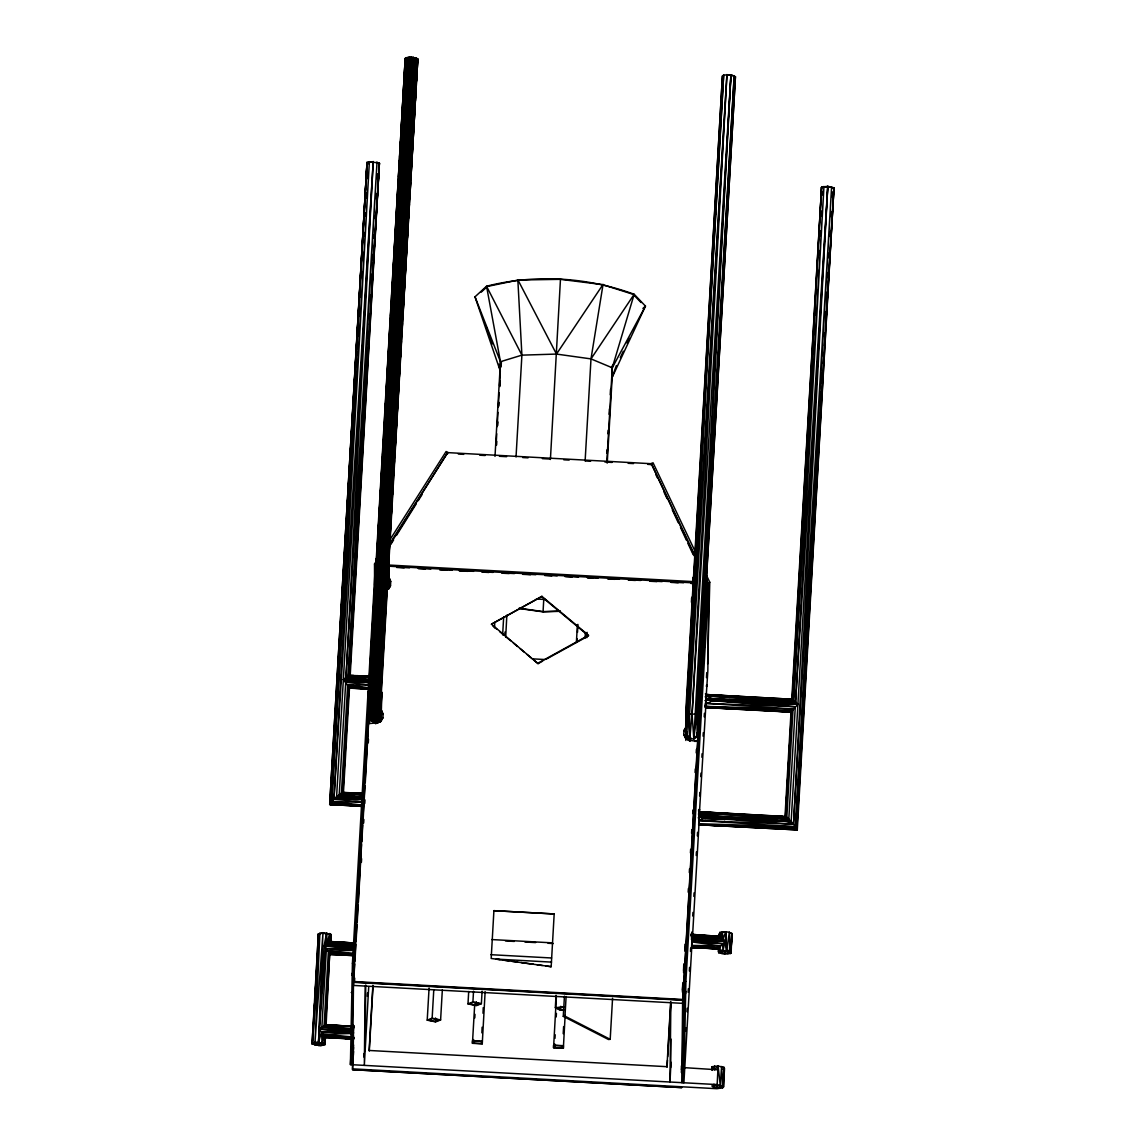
<?xml version="1.0" encoding="UTF-8"?>
<svg xmlns="http://www.w3.org/2000/svg" width="1146" height="1146" viewBox="0 0 1146 1146"><rect width="100%" height="100%" fill="white"/><g stroke="black" fill="none" stroke-linecap="round" stroke-linejoin="round"><path stroke-width="1.5" d="M368.64 698.057L368.683 691.153L368.267 715.004L368.482 692.041L369.771 689.563M381.503 692.743L381.246 715.921L381.131 690.966L381.274 713.915C382.936 724.601 365.431 723.527 368.339 713.084L369.256 718.972L372.378 721.421L376.404 721.651L379.784 719.545L381.246 715.921L381.503 692.743L380.93 717.539L381.432 691.855L380.93 717.539L380.873 694.462L417.803 58.947C414.508 57.243 406.988 55.81 405.226 59.148M387.821 579.933L387.821 586.666L386.718 587.912M388.752 565.293L388.866 583.586L387.821 586.666L389.067 559.506M353.484 1032.274L353.412 1033.534M388.58 565.322L388.179 580.392L389.439 584.56L386.574 588.872L389.439 584.56L388.15 580.32L388.208 564.763M387.42 587.196L388.866 583.586L388.924 561.955L388.551 585.191L388.48 563.431L387.821 564.777M693.889 582.139L693.559 590.749L693.531 576.982L693.387 590.219M730.69 943.316L730.632 953.443L724.716 954.117L718.8 952.799L718.943 947.771L725.289 941.238L725.833 931.798L729.357 932.257L732.251 934.09L730.632 953.443L732.251 934.09M375.974 574.905L376.303 558.818L376.06 575.564L376.175 561.268M693.445 590.806L693.531 576.982L693.373 591.522M362.079 806.412L329.704 804.435L333.959 799.206L348.284 798.476C345.218 796.914 350.576 795.353 349.286 798.518M368.554 713.6L368.353 716.852L368.482 692.041L368.238 714.388M367.995 714.66L368.167 707.497L368.238 713.772M381.117 714.287L381.432 691.855L380.93 717.539C381.604 710.635 380.902 716.88 381.174 714.889M387.849 579.819L388.866 583.586L389.038 562.944M693.402 591.035L693.531 576.982M319.662 934.592L321.639 933.102L329.948 934.262M347.353 798.418C348.398 792.545 358.755 800.094 363.182 796.069M348.284 799.12L347.567 798.49M348.685 799.063L349.286 798.246M356.134 680.91C355.461 677.759 352.266 682.715 355.16 679.535C359.558 683.217 349 674.149 345.977 677.458L343.356 679.592L349.473 687.929L343.442 792.588L353.985 793.562M354.057 680.81L354.401 679.85M353.541 1027.418L351.392 1064.677L350.418 1064.62L352.424 963.313L375.315 566.282L376.289 566.339M356.019 681.01L355.16 679.607M351.392 1064.677L353.398 963.371L368.482 701.653M352.524 1069.676L681.684 1087.597L352.524 1069.676L353.555 1051.312M353.297 1055.108L353.326 1052.014M353.541 1025.326L353.255 1050.309L353.57 1044.951M354.028 980.747L354.071 977.18M359.314 799.407L359.758 797.158L363.268 797.802M358.297 315.279L367.021 162.417L369.384 161.686L379.398 163.09L374.183 249.842M366.075 682.185L366.161 680.137L369.929 678.862M366.792 682.543L366.075 681.913M366.906 680.523L366.147 681.684L369.657 683.546M367.193 682.486L367.895 681.283L366.921 680.251M365.202 986.061L364.328 1065.379L368.726 986.677M368.382 723.627L377.994 722.811L381.059 720.705L382.893 717.525L381.059 721.221L375.501 723.742M365.015 1050.939L365.746 984.944M369.528 697.441L369.585 692.098M369.886 719.76L370.144 695.378L406.93 57.587L369.886 719.76L369.399 694.634L405.885 57.887L368.854 693.817L368.353 716.852M375.1 585.706L375.315 566.282M374.37 721.851L374.642 696.954L411.529 57.329L374.37 721.851L374.011 696.897L409.838 57.3L371.175 720.82L371.089 695.994L408.277 57.386L372.192 696.481L372.708 721.536L411.529 57.329M375.96 574.848L376.117 559.692M379.082 720.261L379.355 695.866L416.127 58.088L378.323 696.381L377.679 721.178L377.163 696.754L413.219 57.486L375.286 696.969L376.074 721.722L414.78 57.744L378.323 696.381L379.082 720.261L416.127 58.088M381.647 710.52L383.093 714.402L381.647 711.036M387.907 571.224L387.964 566.253L387.921 569.419M390.514 585.692L388.695 588.886L390.514 585.692L390.729 581.552L389.282 578.186L390.729 581.552M388.866 583.586L389.124 560.408M472.453 1043.318L472.481 1040.754L482.28 1041.284L482.251 1043.863L472.453 1043.318L474.716 1004.125M473.427 1043.118L473.456 1041.055L481.291 1041.485L481.263 1043.548L473.427 1043.118L473.642 1039.551M491.433 624.198L541.915 596.393L491.433 624.198L538.061 663.649L542.645 661.113M493.912 910.669L554.177 913.949L493.912 910.669L491.176 958.457L551.169 966.694L545.868 965.963M500.401 366.476L500.458 361.706L486.549 286.242C534.938 273.88 587.339 277.103 634.168 294.278L645.47 306.097L612.165 377.335L607.222 463.084M553.561 1047.745L553.59 1045.166L563.388 1045.696L563.359 1048.275L553.561 1047.745L556.354 997.392M554.549 1047.544L554.578 1045.481L562.414 1045.911L562.385 1047.96L554.549 1047.544L554.75 1043.977M585.133 460.735L590.992 358.899L634.168 294.278L612.265 367.794L612.165 377.335L616.39 365.545M670.868 1002.707L669.995 1082.025L670.983 1062.227M670.682 1067.585L670.997 1039.05M685.236 737.795C682.572 730.102 684.305 737.838 687.113 739.399M685.824 727.094L684.004 730.79L685.222 728.67M681.397 1069.376L681.44 1065.866M682.586 1070.278L682.615 1067.542L717.883 1069.805M784.996 816.64L791.027 711.967L797.917 704.346L792.23 699.275L706.165 694.533L705.478 706.48L791.542 712.182L705.463 707.54L707.841 670.969L708.787 584.446L707.813 584.388L684.921 981.42L682.916 1082.726L683.847 1066.754M686.955 712.941L686.998 709.374M708.787 584.446L685.895 981.477L683.904 1082.784L692.556 933.575L691.568 933.517M691.625 598.441L692.857 595.805M691.797 932.042L691.597 935.594L692.571 935.652L692.599 933.589M699.132 818L699.332 813.273L698.788 823.487L705.492 711.609L705.922 700.679L704.948 700.621M705.363 585.362L705.435 578.572L705.363 581.882M704.976 646.974L705.363 611.305L698.673 727.338M705.363 606.535L705.478 596.006M705.564 588.987L705.592 585.477M705.721 627.335L706.094 593.786M706.165 626.303L706.538 577.684L705.334 590.018M704.246 816.754L705.721 816.568L705.879 817.929M791.027 711.967L705.463 707.54L706.079 695.808L705.793 702.742M705.291 818.473L705.879 817.657M704.876 818.531L704.16 817.9M707.555 607.351L707.813 584.388M710.721 700.607L711.766 698.659L795.568 701.939L827.784 186.311L833.959 187.829L829.131 269.152M710.663 700.22L711.766 698.659L797.917 704.346L711.652 700.679L705.821 699.332L706.165 694.533L792.23 699.275L821.582 187.156L827.784 186.311L793.505 824.218L797.287 829.89L698.702 824.748L698.859 820.565L704.489 817.786L791.155 821.553L793.505 824.218L698.859 820.565L705.993 816.926L699.275 813.173L699.404 811.755L783.219 816.539L765.385 815.766M711.007 699.547C715.691 698.573 707.669 704.332 705.607 703.343L793.061 709.03L786.815 817.37L791.155 821.553L827.784 186.311M712.74 700.335L712.153 698.759L706.036 695.966L705.879 700.793M712.927 1067.9L714.918 1066.41M720.676 933.661L720.676 932.787M723.756 819.247L724.601 816.94L788.806 819.146L795.295 706.738L731.248 701.739L730.26 700.65L731.363 699.733L795.568 701.939L823.96 186.44L793.562 700.149L706.036 695.966L705.907 698.215M724.473 819.605L723.756 818.975M724.587 817.585L705.993 816.926L705.005 815.88L699.074 816.539L698.759 823.143L698.945 821.08M724.874 819.533L724.988 817.041L699.275 813.173L699.074 816.539L704.89 817.943L705.965 817.17L705.406 815.981M730.303 701.681L730.947 700.134L732.337 701.395M731.234 701.796L730.26 700.908L731.363 699.733L797.917 704.346L731.248 701.739L730.432 700.235L797.917 704.346L731.993 701.481C730.647 702.785 733.741 699.891 731.363 699.733M821.582 188.216L821.582 187.156L791.757 699.418L777.489 698.788M687.156 735.775L686.927 732.366L686.039 736.907L688.474 739.256L690.164 739.614L690.508 738.368L686.11 735.746L686.927 732.366L687.156 735.775L686.039 736.907L688.474 739.256M697.441 733.97L697.384 732.38L697.799 737.551L697.484 732.394M705.349 585.076L705.435 578.572L705.377 581.853M704.675 597.395L704.833 604.486L706.28 600.862L706.538 577.684L706.237 595.204L705.105 595.103M712.64 700.722L711.766 698.659L705.821 699.332L711.652 700.679L795.295 706.738L705.607 703.343M725.475 819.003L724.601 816.94L705.721 816.21M731.649 701.681L732.28 700.736M387.935 568.258L387.978 564.777M388.967 566.41L388.738 581.939L388.179 580.392M705.363 583.801L705.435 578.572L705.363 583.414M706.323 594.301L706.538 577.684L706.237 594.989L705.119 594.932M368.253 714.116L368.539 692.943L405.226 58.26L368.854 693.817L368.926 718.399L369.399 694.634L406.93 57.587M706.28 594.688L706.538 577.684M368.31 712.855L368.167 707.497L368.31 708.987M368.224 715.219L368.253 713.757M368.439 704.403L368.124 707.942M376.003 575.364L376.303 558.818M691.597 947.413L718.943 947.771L719.831 951.022L720.433 945.937L691.668 945.393L718.943 947.771L718.298 951.81L726.578 950.865L729.357 932.257L729.658 951.552L731.75 933.116L731.177 952.512L726.578 950.865L725.289 941.238L719.602 936.167L692.327 934.864L691.883 939.433L691.597 947.413L718.929 949.074L718.8 952.799L718.413 948.874L691.597 947.413L691.812 945.092M722.711 1082.712L722.61 1087.798L716.966 1088.7L352.524 1068.86L353.498 981.506L682.658 999.441L681.741 1082.655L683.632 1049.865M368.324 707.956L368.324 709.847L368.296 708.629M686.97 734.214L686.998 732.695L686.182 734.586L686.912 733.87M368.955 696.969L369.112 690.322L369.17 697.026M376.346 574.604L376.461 569.619M705.134 597.696L704.833 604.486L706.294 599.587L705.263 597.109L706.28 600.862L706.308 599.186L705.205 598.986M707.311 607.81L707.956 582.956L706.423 579.718M707.669 663.921L709.775 582.254L706.71 575.793M372.708 721.536L409.838 57.3M381.131 690.966L380.185 719.015L380.214 695.221L417.158 58.489M705.177 598.212C707.669 597.467 705.263 603.641 706.294 598.799L705.191 598.742M722.424 75.965L686.268 711.093L686.669 736.248L726.936 74.59L692.069 714.245L693.817 738.926L730.947 74.805L723.67 75.034L722.424 75.965L685.895 709.317L685.652 732.495L686.669 736.248L689.792 738.712L693.817 738.926L697.198 736.821L698.659 733.211L698.917 710.033L735.431 76.682L730.947 74.805L692.069 714.245L689.792 738.712L687.557 712.654L723.67 75.034L685.652 732.495L685.895 725.389M353.469 1037.99L352.194 1038.935L353.455 1039.58L352.266 1036.915M693.659 590.734L693.874 583.858M368.324 709.532L368.095 708.557M686.339 712.941L686.526 707.598L686.268 711.093C688.803 715.032 695.293 715.29 698.286 711.752L699.16 697.628M693.488 591.264L693.874 580.062M726.578 950.865L725.833 931.798L722.324 931.87L720.949 937.056L691.067 934.219L692.327 934.864L692.084 940.35M447.585 453.859L447.628 452.613L651.401 463.715L694.748 556.698M651.358 464.947L651.401 463.715M706.71 582.34L698.559 727.022M705.334 595.333L705.95 581.208M705.363 592.597L705.907 580.721L706.223 595.175M330.377 942.843L331.251 934.534L322.986 932.686L318.373 933.832L312.041 1043.977L320.293 1045.825L324.92 1044.679L325.392 1037.474L319.261 1029.137L325.593 1024.725L351.206 1026.286L325.593 1024.725L329.719 953.128L324.06 945.951L326.653 932.887L326.682 943.817L324.06 945.951L318.502 1042.373L314.978 1042.445L312.041 1043.977L314.577 1003.481M316.64 980.99L316.898 975.661M317.585 961.451L318.015 952.57M318.875 934.821L318.617 940.15L318.373 933.832L312.572 1043.046L319.906 933.045L314.978 1042.445L322.986 932.686L318.502 1042.373L324.404 1043.691L324.92 1044.679L325.392 1037.474L350.404 1038.835L324.92 1037.631M699.146 817.8L699.346 812.872L699.06 816.826M705.735 701.28L705.521 706.008L705.793 702.455M369.829 680.538L345.977 677.458L373.224 161.572L333.959 799.206L362.236 802.071M560.48 279.065L550.409 459.474M730.947 74.805L696.768 713.156L693.817 738.926M821.582 187.156L793.562 700.149L706.165 694.533M362.193 806.412L329.704 804.435L367.021 162.417L331.724 801.498L362.236 805.151M363.01 798.762L333.959 799.206L369.384 161.686L331.724 801.498L362.365 802.329M706.48 570.55L707.182 558.059M707.684 549.12L708.285 538.405M708.787 529.481L709.388 518.766M709.99 508.05L710.592 497.335M711.093 488.397L711.695 477.681M712.196 468.757L712.697 459.818M713.399 447.327L713.901 438.388M714.502 427.673L715.004 418.748M715.706 406.243L716.107 399.095M716.809 386.589L717.224 379.455M717.926 366.949L718.327 359.801M719.129 345.519L719.53 338.371M720.232 325.865L720.633 318.731M721.436 304.435L721.736 299.077M722.539 284.795L722.84 279.438M723.742 263.365L723.943 259.784M724.845 243.711L725.046 240.144M725.948 224.072L726.249 218.714M315.293 1045.052L313.345 1043.361L321.668 1043.104L323.616 1044.794L315.293 1045.052L315.494 1041.513M367.021 162.417L330.234 803.332L362.079 805.337M330.635 797.501L330.22 804.65L338.514 804.163M331.137 788.563L331.753 777.848M332.268 768.923L332.884 758.208M333.4 749.283L334.016 738.554M334.417 731.42L335.248 717.124M335.649 709.99L336.365 697.484M336.781 690.336L337.497 677.83M337.898 670.697L338.629 658.191M339.03 651.043L339.746 638.551M340.161 631.403L340.978 617.107M341.293 611.749L342.11 597.467M342.41 592.11L343.227 577.828M343.542 572.456L344.359 558.174M344.674 552.816L345.49 538.534M345.791 533.177L346.622 518.88M346.923 513.523L347.84 497.45M348.055 493.883L348.971 477.81M349.172 474.229L350.103 458.156M350.304 454.59L351.22 438.517M351.536 433.159L352.352 418.863M352.667 413.505L356.965 338.5M357.165 334.919L358.096 318.846M339.631 651.745L339.832 648.178M340.763 632.105L340.964 628.538M344.158 573.215L344.373 569.648M345.29 553.59L345.505 550.023M346.436 533.95L346.636 530.383M348.799 492.909L349.014 489.342M349.931 473.269L350.146 469.702M351.077 453.644L351.278 450.077M352.209 434.005L352.409 430.438M353.34 414.379L353.541 410.812M354.472 394.754L354.673 391.173M355.604 375.114L355.819 371.548M356.735 355.489L356.95 351.922M357.881 335.85L358.082 332.283M359.013 316.224L359.314 310.867M360.145 296.585L360.446 291.242M361.276 276.96L361.592 271.602M362.408 257.334L362.723 251.977M363.654 235.918L363.855 232.337L363.683 236.004M366.118 193.087L365.818 198.43L366.133 193.115M357.967 336.093L358.168 332.512M359.085 316.425L359.3 312.858M360.216 296.771L360.417 293.204M361.334 277.117L361.549 273.536M362.465 257.463L362.666 253.882M318.459 1045.496L318.674 1041.972M350.991 1029.624L321.883 1027.002L326.409 948.616L353.913 948.96M321.654 1045.41L321.854 1041.872M373.224 161.572L336.595 796.814L333.959 799.206M321.883 1027.002L350.991 1028.607L324.117 1025.455L328.401 951.137L353.842 950.363M369.771 681.541L354.644 681.139L345.705 682.257L339.216 794.665L336.595 796.814C338.958 795.095 363.697 804.048 360.517 797.229L336.595 796.814L359.328 798.776L362.91 800.768M326.109 1024.925L329.719 953.128L353.641 953.658M349.129 796.785L348.284 798.476L336.595 796.814L348.398 796.47L339.216 794.665L341.436 793.118L347.682 684.778L368.969 685.15M359.228 498.983L359.429 495.416M363.841 418.648L364.056 415.067M364.972 399.009L365.173 395.427M366.104 379.369L366.305 375.788M367.336 357.939L367.537 354.372M368.468 338.299L368.668 334.732M369.599 318.66L369.8 315.093M370.717 299.02L370.932 295.439M371.848 279.38L372.164 274.023L371.877 277.561M372.98 259.741L373.295 254.383M376.475 199.032L376.776 193.674L376.447 199.017M362.652 794.765L341.436 793.118L342.926 792.387L349.014 686.769L369.041 688.116M357.237 675.696L369.556 676.24L348.198 675.896L379.398 163.09L349.688 675.18L345.977 677.458L377.034 162.102L348.198 675.896L369.413 677.558M353.713 675.538L350.203 675.381L379.398 163.09M368.697 698.086L369.628 681.455M370.129 673.16L370.745 661.973M371.261 653.578L371.877 642.491M372.393 633.996L372.994 623.009M373.51 614.414L374.112 603.527M374.642 594.831L375.344 582.268M375.773 575.249L376.461 562.786M376.948 554.406L377.564 543.72M378.065 534.81L378.782 522.347M379.183 515.213L379.899 502.75M380.4 493.84L381.016 483.154M381.518 474.243L382.234 461.766M382.649 454.647L383.351 442.17M383.767 435.05L384.469 422.573M384.884 415.454L385.586 402.977M386.102 394.081L386.818 381.604M387.219 374.484L387.935 362.007M388.236 356.664L389.053 342.41M389.454 335.277L390.17 322.814M390.571 315.68L391.388 301.427M391.688 296.083L392.505 281.83M392.82 276.487L393.622 262.233M393.938 256.89L394.74 242.637M395.055 237.294L395.972 221.264M396.272 215.921L397.089 201.667M397.39 196.324L398.206 182.071M398.507 176.728L399.424 160.698M399.625 157.131L400.541 141.101M400.742 137.534L401.659 121.505M401.859 117.938L402.776 101.894M403.091 96.551L404.008 80.521M404.209 76.954L405.125 60.924M368.826 716.049L353.484 982.337L682.658 1000.257M354.687 964.03L353.455 985.431L682.615 1003.352L698.1 732.179M354.988 961.107L355.819 944.419M356.12 941.468L356.936 924.808M357.266 921.842L358.068 905.197M358.397 902.203L361.563 844.588M361.892 841.508L362.695 824.977M363.024 821.868L364.958 785.755M365.288 782.603L368.969 716.221M354.515 981.707L354.716 978.14M361.405 862.293L361.606 858.726M363.654 823.072L363.869 819.505M364.786 803.475L365.001 799.908M368.281 742.866L368.496 739.313M369.413 723.269L369.614 719.702M350.418 1064.62L351.435 1046.885M353.57 1047.544L352.567 1064.734L717.009 1084.574L722.639 1086.093L723.498 1086.995L722.61 1087.798L723.126 1082.497M386.574 588.872L388.566 586.394L388.909 581.051M380.415 722.209L380.73 716.866M382.879 718.041L383.093 713.886M363.812 1056.999L364.027 1053.432M367.307 996.39L367.522 992.823M372.88 985.345L369.127 1050.467L666.943 1066.682L670.697 1001.547M369.284 1051.068L373.037 985.932M442.342 989.858L440.608 1019.94L435.695 1021.903L427.214 1020.155L429.077 988.081M427.214 1020.155L432.142 1018.192L433.775 989.886M435.337 1021.53L439.276 1019.969L432.5 1018.565L428.561 1020.141L435.337 1021.53L435.537 1017.963M495 456.38L500.458 361.706L475.003 296.814L486.549 286.242L521.903 355.145L516.029 456.968M496.132 444.49L496.748 433.775M497.163 426.627L497.98 412.345M498.295 406.988L499.112 392.691M499.527 385.543L500.243 373.037M496.59 445.035L496.791 441.482M497.722 425.524L497.923 421.972M498.839 406.013L499.04 402.461M499.971 386.503L500.272 381.174M501.089 366.992L501.404 361.663M482.094 991.218L481.377 1003.681L476.45 1005.644L467.983 1003.896L468.7 991.519M467.983 1003.896L472.911 1001.933L473.527 991.247M494.485 627.793L494.786 622.45M474.788 1017.906L475.003 1014.339M476.106 1005.271L480.031 1003.71L473.255 1002.306L469.33 1003.882L476.106 1005.271L476.306 1001.719M502.636 634.884L503.667 617.064M481.893 1032.861L482.108 1027.231M483.01 1013.265L483.24 1007.635M504.799 635.557L504.999 631.99M482.251 1043.863L485.13 991.734M505.687 637.291L506.847 615.173M519.296 608.268L543.061 611.592L543.777 599.172M551.169 966.694L554.177 913.949M563.588 1009.884L560.193 1010.213L555.323 1007.706L556.039 995.244M576.381 642.476L577.412 624.656M576.839 642.147L577.04 638.594M577.527 632.291L577.856 624.384M554.979 1038.348L555.194 1034.781M556.211 1016.975L556.426 1013.408M563.961 1009.54L560.552 1009.87L560.766 1006.317M612.566 998.281L610.202 1039.336L608.497 1039.508L563.273 1016.344L564.434 996.189M585.09 638.078L585.405 632.52M563.202 1033.706L563.617 1026.587M610.202 1039.336L564.978 1016.173L566.11 996.533M586.795 637.706L587.11 632.348M563.359 1048.275L565.136 1015.413M606.836 453.315L607.051 449.762M607.967 433.804L608.168 430.251M609.085 414.293L609.4 408.964M610.216 394.783L610.517 389.454M606.807 462.468L612.265 367.794L645.47 306.097L642.906 308.46M683.79 734.428L684.004 730.274M691.64 597.926L691.425 602.08L692.872 604.93M685.838 740.474L686.282 732.652M667.101 1067.284L667.502 1060.236M667.703 1056.727L669.837 1019.754M670.038 1016.23L670.854 1002.148M686.01 739.227L686.425 732.079M686.196 739.184L686.612 732.05M689.734 741.104L689.949 737.222M682.414 990.13L682.83 982.48M683.546 970.533L683.775 963.872M684.778 949.132L684.907 944.261M699.676 688.775L700.392 676.369M700.793 669.278L701.51 656.887M701.925 649.796L702.627 637.405M703.042 630.314L703.759 617.909M704.26 609.056L704.876 598.427M682.414 992.164L682.715 986.806M683.546 972.524L683.747 968.943M684.778 951.094L684.993 947.513M688.173 892.161L688.388 888.594M689.305 872.521L689.52 868.955M690.436 852.882L690.651 849.315M691.582 833.242L691.783 829.675M692.714 813.603L692.915 810.036M695.078 772.533L695.278 768.966M696.209 752.893L696.41 749.326M698.473 713.614L698.673 710.033M699.604 693.975L699.819 690.393M700.736 674.335L700.951 670.754M698.372 732.695L683.245 995.1L682.429 1068.23L683.56 1048.59M681.34 1072.498L681.541 1068.932M682.572 1071.653L683.589 1053.976M684.764 1050.796L684.964 1047.243M685.881 1031.285L686.096 1027.733M687.013 1011.775L687.213 1008.222M688.13 992.25L688.345 988.712M689.362 970.963L689.563 967.425M690.494 951.452L690.694 947.914M692.728 916.012L692.929 912.445M693.86 896.43L694.061 892.863M696.209 855.489L696.424 851.922M697.341 835.892L697.542 832.34M699.647 795.94L699.848 792.43M700.765 776.601L700.965 773.092M701.882 757.262L702.083 753.753M703.1 736.176L703.3 732.652M704.203 716.837L704.418 713.313M706.466 677.658L706.753 672.602M692.571 935.652L698.731 828.83L699.16 817.9L698.186 817.843M713.8 1087.611L711.852 1085.921L720.175 1085.663L722.123 1087.353L713.8 1087.611L714.001 1084.173M721.536 953.386L719.588 951.681L727.925 951.438L729.873 953.128L721.536 953.386L721.736 949.948M716.981 1088.055L718.098 1066.024L712.167 1066.697L711.637 1067.628M724.716 953.83L724.917 950.392M720.161 1087.969L720.347 1084.531M727.896 953.73L728.097 950.292M788.806 819.146L699.275 813.173L786.815 817.37L785.468 816.482L791.557 710.864L705.478 706.48L705.607 705.478M786.07 807.228L786.772 794.909M787.288 786.113L787.889 775.541M788.405 766.746L789.007 756.188M789.522 747.378L790.124 736.821M790.74 726.263L791.342 715.691M804.907 491.276L805.108 487.709M806.039 471.651L806.254 468.084M807.171 452.025L807.386 448.458M808.317 432.4L808.517 428.833M809.448 412.775L809.649 409.208M810.58 393.15L810.781 389.583M811.712 373.524L811.927 369.957M812.843 353.899L813.058 350.332M813.989 334.274L814.19 330.707M815.121 314.649L815.422 309.305M816.353 293.247L816.554 289.68M817.485 273.622L817.7 270.055M818.516 255.773L818.831 250.43L818.659 254.097M819.648 236.148L819.963 230.804L819.691 236.234M821.095 211.179L820.794 216.522L821.109 211.208M814.075 334.503L814.276 330.922M815.193 314.849L815.393 311.268M801.584 736.047L801.785 732.48M806.197 655.799L806.412 652.232M807.328 636.173L807.543 632.606M808.46 616.562L808.661 612.995M811.955 555.925L812.156 552.358M813.073 536.314L813.288 532.747M814.204 516.703L814.419 513.136M815.336 497.078L815.537 493.511M816.568 475.676L816.769 472.109M817.7 456.065L817.9 452.498M818.831 436.44L819.032 432.873M819.949 416.829L820.164 413.262M821.08 397.218L821.396 391.86M822.212 377.593L822.513 372.249M823.444 356.191L823.645 352.624M824.576 336.58L824.776 333.013M825.707 316.969L826.008 311.612L825.722 315.207M826.825 297.344L827.14 292.001L826.868 295.582M827.956 277.733L828.272 272.376M829.088 258.108L829.403 252.765L829.145 256.346M786.815 817.37L699.404 811.755L698.702 824.748L796.828 828.744L698.716 823.688L795.496 826.753L833.959 187.829L796.814 830.048L795.467 829.16M833.959 187.829L797.287 829.89L698.702 824.748L716.293 825.55M367.007 163.463L329.704 804.435L362.208 805.452M373.023 257.922L373.224 254.355M413.219 57.486L375.931 696.94L376.074 721.722M389.081 553.289L389.798 540.812M390.213 533.692L390.944 521.215M391.359 514.096L392.075 501.619M392.491 494.499L393.221 482.022M393.637 474.902L394.468 460.649M394.783 455.306L395.599 441.052M395.914 435.709L396.745 421.456M397.06 416.113L397.891 401.859M398.192 396.516L399.023 382.263M399.338 376.919L400.269 360.89M400.484 357.323L401.415 341.293M401.716 335.95L402.447 323.487M402.862 316.353L403.693 302.1M404.008 296.757L404.825 282.503M405.14 277.16L405.971 262.907M406.286 257.564L407.217 241.534M407.417 237.967L408.248 223.714M408.563 218.37L409.394 204.131M409.709 198.774L410.64 182.744M410.841 179.177L411.772 163.147M411.987 159.595L412.918 143.551M413.119 139.998L414.064 123.954M414.265 120.402L415.196 104.358M415.411 100.805L416.342 84.761M416.542 81.208L417.803 58.947L381.303 693.631L381.203 714.703L381.26 713.471M694.376 571.682L695.006 560.967M695.536 552.043L696.166 541.327M696.797 530.612L697.327 521.688M697.957 510.973L698.487 502.048M699.132 491.333L699.662 482.394M700.292 471.694L700.822 462.755M701.452 452.04L701.882 444.906M702.727 430.61L703.042 425.252M703.773 412.761L704.203 405.612M704.948 393.121L705.363 385.973M706.208 371.691L706.523 366.333M707.369 352.037L707.684 346.694M708.529 332.397L708.858 327.04M709.703 312.758L709.904 309.191M710.864 293.118L711.079 289.537M712.024 273.479L712.239 269.897M715.505 214.546L715.72 210.979M726.936 74.59L689.606 713.757L689.792 738.712M821.052 395.47L821.267 391.903M828.014 275.957L828.214 272.39M362.695 439.09L362.91 435.509M363.884 419.45L364.099 415.869M364.972 401.587L365.288 396.244M366.161 381.947L366.591 374.814M367.25 364.099L367.78 355.174M368.439 344.459L368.983 335.534M369.628 324.819L370.273 314.104M370.717 306.97L371.476 294.479M371.906 287.331L372.665 274.839M372.98 269.482L373.854 255.2M813.044 536.672L813.259 533.105M814.233 517.047L814.448 513.48M815.408 497.436L815.623 493.869M816.482 479.601L816.912 472.467M817.657 459.976L818.086 452.842M818.831 440.365L819.261 433.231M820.02 420.74L820.45 413.606M821.08 402.905L821.725 392.204M822.269 383.294L822.914 372.593M823.444 363.669L824.089 352.968M824.518 345.834L825.263 333.357M825.693 326.223L826.553 311.956M826.868 306.598L827.727 292.33M827.942 288.763L828.916 272.719M314.792 999.957L315.68 985.875M316.01 980.589L316.898 966.508M317.227 961.222L318.001 948.902M368.11 712.654L368.009 714.316M381.131 715.405L381.145 715.362M350.733 1033.506L323.602 1034.322L324.404 1043.691L324.934 1036.313L350.561 1036.872M353.441 1035.855L353.455 1039.58L352.237 1038.82L353.555 1038.348M326.653 932.887L318.502 1042.373L321.611 1031.801L350.834 1032.174L319.261 1029.137L350.934 1029.753M698.716 809.534L698.587 811.096L699.576 811.153M691.095 934.348L719.129 936.325L719.903 932.472L722.324 931.87L722.94 938.832L691.998 938.245L725.289 941.238L722.911 950.664L722.668 943.645L691.855 940.665L725.289 941.238L691.883 939.433M719.903 932.472L719.129 936.325L719.903 932.472L720.949 937.056L691.153 936.97M354.085 945.335L326.682 943.817L328.916 942.27L329.733 933.575L326.682 943.817L354.071 946.281M723.656 1077.183L724 1067.341L718.098 1066.024L714.631 1069.863L714.574 1066.109L712.239 1070.35L712.167 1066.697L711.623 1069.676M377.707 722.324L380.386 720.261L379.283 719.301L380.271 716.852L378.939 721.206L375.988 722.51L375.773 721.235M711.007 699.261L711.652 700.722L712.755 699.705L730.26 700.65M703.873 603.541L704.618 602.295L704.332 604.243L705.635 601.736L705.564 597.61M324.404 1043.691L325.392 1037.474M612.265 367.794L590.992 358.899L603.068 284.38L556.483 354.071L521.903 355.145L500.458 361.706M347.897 798.375C345.548 796.012 351.636 797.129 348.284 798.533M359.4 797.344L359.643 799.02L363.21 798.733M730.432 700.235L711.408 698.759L710.663 699.834L711.652 700.722L730.847 701.639M705.993 816.926L704.89 817.886L699.074 816.539L705.005 815.88L704.074 816.382L704.489 817.786L704.246 816.482M369.17 684.835L345.705 682.257L366.806 681.899C372.636 676.427 344.76 680.839 343.356 679.592L354.644 681.139L354.157 679.822L355.16 679.249L370.029 680.581M345.705 682.257L355.489 681.182L356.148 680.294M355.074 681.254L366.405 681.798L355.489 681.182C371.777 685.394 371.633 676.77 355.604 679.363C366.806 677.401 363.354 681.97 369.972 681.512M731.922 701.596L732.079 700.048M354.157 680.151L354.329 681.268M347.625 798.261L347.639 797.072M359.056 798.39L360.875 797.788L360.446 799.421M710.993 700.45L710.764 699.561L705.821 699.332L711.408 698.759M704.231 817.671L704.647 815.966L791.155 821.553L724.888 818.903L698.859 820.565L795.496 826.753L831.609 186.855L793.505 824.218L705.578 817.743M706.337 593.155L705.234 593.069M704.446 603.383L704.933 601.894M388.079 587.841L388.566 586.394L387.506 585.764M362.824 794.995L339.216 794.665L360.159 797.1L360.732 798.963L359.07 798.275L359.801 797.201M703.959 817.556L704.647 815.966M725.833 931.798L722.94 938.832L692.112 937.184M703.988 603.813L704.618 602.295M620.287 357.681L623.309 351.22M627.077 343.155L629.34 338.314M611.348 367.651L612.995 364.571M723.498 817.872L725.16 818.817L724.601 817.313M348.971 798.332L348.799 796.556M360.732 798.963L360.517 797.229M712.325 700.521L730.317 701.051M380.945 714.631L381.274 713.743M388.909 546.298L447.628 452.613M390.757 544.508L393.594 539.981M396.43 535.44L416.327 503.71M418.218 500.687L422 494.642M374.57 585.334L374.513 563.99L376.418 560.996M389.783 539.995L446.109 451.524L447.828 452.426L388.652 545.396M367.479 681.755L367.264 680.022M705.893 817.299L724.487 819.018L725.518 817.958L791.155 821.553L724.601 816.94M725.16 818.817L724.988 817.041M380.228 717.253L380.386 720.261L375.988 722.51M723.842 817.184L723.828 818.745M369.957 720.719L368.625 719.631L369.743 718.485M690.164 739.614L687.371 738.01L688.187 737.036L687.5 735.804M369.542 716.938L368.625 719.631M481.119 292.23L487.451 286.428L518.35 280.011L560.48 279.338L602.538 284.595M405.011 58.69L406.257 57.758L413.534 57.529L418.018 59.391M734.171 77.613L735.431 76.682L697.198 736.821L696.768 713.156L734.199 75.607L698.286 711.752L698.659 733.211L698.544 708.257M691.052 935.809L692.327 934.864L700.851 935.68M706.351 587.468L707.984 586.294M352.839 1028.406L354.157 1027.475L352.911 1026.386M386.646 589.775L388.695 588.371M359.228 797.616L349.272 797.072M710.835 699.175L705.821 699.332L711.251 700.578M704.002 816.425L699.074 816.539L703.959 817.198M712.053 700.621L730.589 701.524M724.888 818.903L791.155 821.553L725.318 817.27M538.061 663.133L588.543 635.328L541.915 596.393M545.711 659.437L588.543 635.829L541.915 596.908M722.983 1069.118L724.516 1068.33L723.498 1086.995L724 1067.341L722.639 1086.093L721.608 1066.482L720.261 1085.334L718.098 1066.024M705.034 597.897L705.879 597.481M354.143 945.135L328.916 942.27L330.392 941.539L354.3 942.986M354.171 1025.885L352.868 1026.501L354.071 1027.102M707.956 582.956L709.775 582.254M360.56 797.201L363.368 796.126M690.966 935.451L719.602 936.167M368.854 688.273L349 688.087L369.026 689.204M823.086 187.056L829.632 186.798M555.323 1007.706L563.818 1006.89M563.46 1007.219L556.655 1007.878L560.552 1009.87M563.273 1016.344L564.978 1016.173M711.007 698.902L705.821 699.332L710.721 699.977M704.246 816.124L699.074 816.539L703.902 816.812M369.728 162.001L373.209 161.858M543.061 611.592L560.065 611.062M560.351 611.305L543.061 611.849L518.894 608.469M722.653 932.185L725.833 932.085M354.716 679.32L343.356 679.592L354.315 680.91M346.679 798.934L350.189 798.891M347.653 796.714L336.595 796.814L347.367 797.788M354.372 679.521L343.356 679.592L354.114 680.566M365.66 681.498L369.198 681.483L365.818 681.483M408.821 57.658L416.915 59.334M364.242 681.397L367.637 681.426M345.977 677.458L369.571 677.787M345.748 943.043L354.3 943.158L328.916 942.27M342.668 1026.257L330.707 1026.1L334.231 1026.286M702.67 815.494L706.18 815.565M341.436 793.118L362.752 793.548M353.856 948.687L324.06 945.951L353.971 946.524M354.157 679.822L343.356 679.592L354.057 680.194M365.76 679.893L369.284 679.979M364.371 681.24L367.723 681.34M705.506 706.423L793.061 709.03M702.598 816.955L706.137 817.069M722.037 817.599L725.576 817.714M706.881 947.857L691.654 947.298L718.413 948.874M324.117 1025.455L351.177 1026.429L325.593 1024.725M715.061 695.994L720.419 696.238M736.463 696.954L745.387 697.341M756.088 697.828L770.356 698.458M705.463 707.54L728.698 708.572M734.056 708.815L751.919 709.603M759.067 709.933L771.587 710.491M785.884 711.122L791.241 711.365L787.674 711.122M343.442 792.588L362.795 793.462M704.733 813.044L701.166 812.886L704.661 813.116M722.582 813.846L731.492 814.247M743.983 814.806L756.46 815.365M719.817 825.707L737.408 826.51M744.442 826.839L758.523 827.484M769.081 827.956L779.638 828.443M732.237 701.151L797.917 704.346L731.707 699.862M704.933 947.169L708.314 947.327M346.063 943.53L349.458 943.688M353.584 955.592L329.704 954.446L353.412 955.563M364.442 681.053L367.751 681.225L364.414 680.867M350.848 687.07L354.171 687.228M338.17 803.962L341.608 804.134M768.121 817.356L773.421 817.628M369.728 676.226L350.203 675.381M342.926 792.387L362.967 793.447M341.852 793.419L345.333 793.605M703.429 947.155L708.572 947.427M345.891 943.459L351.034 943.731M326.409 948.616L353.799 950.077M350.719 1033.363L321.611 1031.801L322.012 1042.831L323.602 1034.322L350.576 1036.758M458.328 454.045L463.7 454.346M479.787 455.22L485.145 455.506M499.441 456.294L506.604 456.681M522.691 457.555L528.048 457.841M542.345 458.629L549.493 459.016M563.789 459.79L569.161 460.09M585.248 460.964L590.605 461.251M604.902 462.024L612.064 462.425M628.151 463.299L633.509 463.586M647.805 464.374L651.386 464.56M388.222 565.007L694.261 581.667M388.15 566.167L694.204 582.913M397.046 567.155L409.494 567.843M418.39 568.33L430.853 569.003M439.749 569.49L452.197 570.164M459.317 570.55L473.556 571.324M482.452 571.811L493.124 572.398M502.02 572.871L514.468 573.559M523.364 574.046L535.827 574.719M544.722 575.206L557.171 575.879M566.067 576.366L578.529 577.04M587.425 577.527L598.097 578.114M608.784 578.687L619.456 579.274M628.352 579.761L640.8 580.435M649.696 580.922L662.159 581.595M671.055 582.082L683.503 582.755M396.616 567.442L404.151 567.857M418.39 568.631L425.51 569.018M439.735 569.791L446.696 570.178M459.317 570.866L467.668 571.324M481.836 572.083L488.927 572.47M502.02 573.186L509.139 573.573M522.576 574.304L530.483 574.733M544.722 575.507L551.842 575.894M565.078 576.624L572.155 577.011M587.425 577.842L593.413 578.157M607.581 578.931L614.657 579.317M628.352 580.062L635.457 580.449M649.696 581.223L656.816 581.609M671.055 582.397L678.16 582.784M690.966 583.472L694.447 583.658M705.263 593.198L706.337 593.341M705.277 593.47L706.351 593.642M705.263 593.829L706.366 593.9L705.263 593.972M705.234 594.244L706.351 594.445M705.177 594.616L706.323 594.803M705.22 598.613L706.323 598.685M705.177 599.387L706.294 599.587M705.119 599.773L706.223 599.831M705.062 600.074L706.265 599.96L706.28 600.862L705.907 580.721M705.048 600.26L706.28 600.862L706.28 598.484M536.342 599.014L545.281 599.501M532.231 658.835L544.679 659.509M705.349 693.874L706.337 693.932M705.162 696.84L706.137 696.897M352.939 679.449L356.291 679.635M712.483 698.988L730.604 699.977M352.982 680.094L366.161 680.137L355.905 679.592L365.918 680.438L366.147 681.684M732.337 700.765L797.917 704.346M356.048 680.667L366.09 681.555M749.369 708.787L752.879 708.987M770.427 709.933L773.937 710.119M694.619 741.39C703.372 741.004 685.781 741.706 685.236 737.279M699.733 809.749L698.759 809.706L698.731 811.769L785.468 816.482M698.401 814.061L699.375 814.104M705.936 816.539L724.2 816.998M347.31 797.387L336.595 796.814L348.04 796.556M349.387 797.501L359.056 798.031M346.966 797.659L350.418 797.845M357.337 798.232L360.789 798.418M706.151 817.213L702.613 817.026L706.165 817.37M722.095 818.086L791.155 821.553L725.533 817.599M349.286 797.888L359.386 798.891M691.425 935.537L692.399 935.58M691.21 939.032L692.184 939.09M722.668 943.645L691.84 941.926L720.433 945.937M491.792 939.562L552.429 942.857M505.443 940.938L514.31 941.425M524.954 942.012L535.612 942.585M548.032 943.258L553.346 943.545M329.733 933.575L330.908 941.74L354.143 943M490.918 954.69L551.555 957.984M324.06 945.951L353.956 947.57M496.232 959.102L551.513 962.11M352.424 963.313L353.398 963.371M684.921 981.42L685.895 981.477M352.309 973.097L353.283 973.155M684.807 991.204L685.795 991.261M352.295 973.613L353.269 973.656M684.792 991.72L685.766 991.763M352.252 974.487L353.226 974.544M684.749 992.594L685.723 992.651M352.194 975.504L353.169 975.561M684.692 993.611L685.68 993.668M353.484 982.022L682.658 999.957M351.206 992.522L352.194 992.579M683.718 1010.629L684.692 1010.672M319.261 1029.137L350.92 1030.856M758.795 826.839L762.319 827.025M779.968 828.014L783.492 828.214L776.143 827.999M709.145 936.697L712.568 936.884M341.88 954.016L347.023 954.303M325.092 1036.528L330.234 1036.815M345.662 1037.689L354.229 1038.176L348.928 1037.746M784.036 700.564L787.588 700.779M768.049 709.918L771.616 710.133M343.786 954.059L347.166 954.26M327.14 1036.528L330.521 1036.729M345.763 1037.66L354.229 1038.176M349.473 687.929L368.854 689.176M354.257 943.086L330.392 941.539L331.251 934.534L330.908 941.74M325.106 1035.397L328.53 1035.612M706.036 695.966L795.568 701.939M728.899 699.604L732.437 699.877M709.302 698.458L712.697 698.716M702.541 815.68L705.936 815.923M335.119 954.045L345.233 954.776M350.289 955.148L353.67 955.392L329.719 953.128M337.067 1037.717L350.561 1038.706M722.138 818.602L725.676 818.874M335.105 954.074L353.627 955.492M335.363 1037.646L350.504 1038.806L324.934 1036.313M331.695 803.919L338.844 804.478M345.977 805.051L362.036 806.326M349.201 685.838L352.51 686.125M358.254 688.144L368.84 689.09M387.978 583.214L389.124 583.314M328.401 951.137L353.684 953.429M357.237 676.011L364.27 676.656M364.328 680.695L367.694 681.01L364.17 680.566M709.374 936.497L712.769 936.826M727.997 74.877L730.432 75.12M365.703 680.71L369.227 681.096M347.267 796.37L350.676 796.799M357.48 797.645L360.875 798.06M354.329 679.077L357.667 679.521M364.371 680.395L367.708 680.824M496.476 959.173L500 959.66M503.538 960.147L508.824 960.878M512.348 961.365L517.648 962.096M521.172 962.568L533.52 964.273M537.044 964.76L542.345 965.476M590.992 358.899L556.483 354.071L517.834 279.739L521.903 355.145M347.682 684.778L368.854 687.829M692.327 934.864L697.37 935.68M379.942 719.015L378.223 720.161L378.939 721.206M472.911 1001.933L481.377 1003.681M432.142 1018.192L440.608 1019.94M688.058 740.216L690.465 740.889M604.157 285.11L633.265 294.364L641.072 302.544M731.649 75.235L734.013 76.109M352.194 1038.935L353.426 1039.451M729.014 932.529L730.962 933.345M721.264 1066.754L723.226 1067.571M376.69 162.374L378.524 163.319M374.513 563.99L376.232 564.892M688.187 737.036L690.508 738.368M687.815 735.976L690.909 737.938M492.809 625.859L496.92 629.297M499.656 631.589L503.782 635.013M506.518 637.305L510.629 640.743M513.379 643.035L517.491 646.473M520.227 648.765L524.352 652.189M527.088 654.481L531.2 657.919M533.95 660.211L538.061 663.649M368.153 707.526L368.482 692.041L368.267 715.061L368.539 692.943C370.273 698.043 378.968 698.401 381.303 693.631L381.246 715.921L381.203 715.161M372.078 719.831L373.08 721.078M832.454 187.572L833.085 188.56M367.88 162.746L368.511 163.735M370.086 718.528L370.774 719.745M695.207 551.584L653.048 462.798L651.215 463.5L694.92 555.509M655.841 474.573L657.331 477.767M664.064 492.207L667.044 498.61M672.287 509.841L678.26 522.662M680.509 527.475L686.483 540.296M687.972 543.505L693.215 554.721M697.355 736.305L697.799 737.551L697.685 734.128M485.804 325.536L492.121 344.087M475.003 296.814L500.358 371.247L498.797 364.299M686.884 736.348L687.371 738.01M719.373 933.388L719.588 937.485M686.526 707.598L686.669 712.912M706.38 614.571L706.48 612.824L706.38 614.571M368.683 691.153L368.525 700.965L368.683 691.153M373.983 594.688L373.883 596.622L373.983 594.688M707.469 612.852L707.354 614.772L707.469 612.852M706.566 686.612L706.667 684.979L706.566 686.612M686.612 732.437L686.54 734.156L686.612 732.437M364.987 212.712L364.786 216.279L365.015 212.784M367.264 173.447L366.949 178.805L367.264 173.461M374.427 234.744L374.212 238.311L374.37 234.715M375.544 215.104L375.344 218.671L375.516 215.09M377.908 174.034L377.607 179.392L377.908 174.034M822.226 191.554L822.026 195.121L822.241 191.554M830.621 231.363L830.32 236.706L830.606 231.377M831.752 211.752L831.452 217.095L831.738 211.752M832.884 192.127L832.583 197.484L832.884 192.127M369.442 717.052L369.227 718.886L369.442 717.052M696.353 736.147L695.636 737.437L696.353 736.147"/></g></svg>
